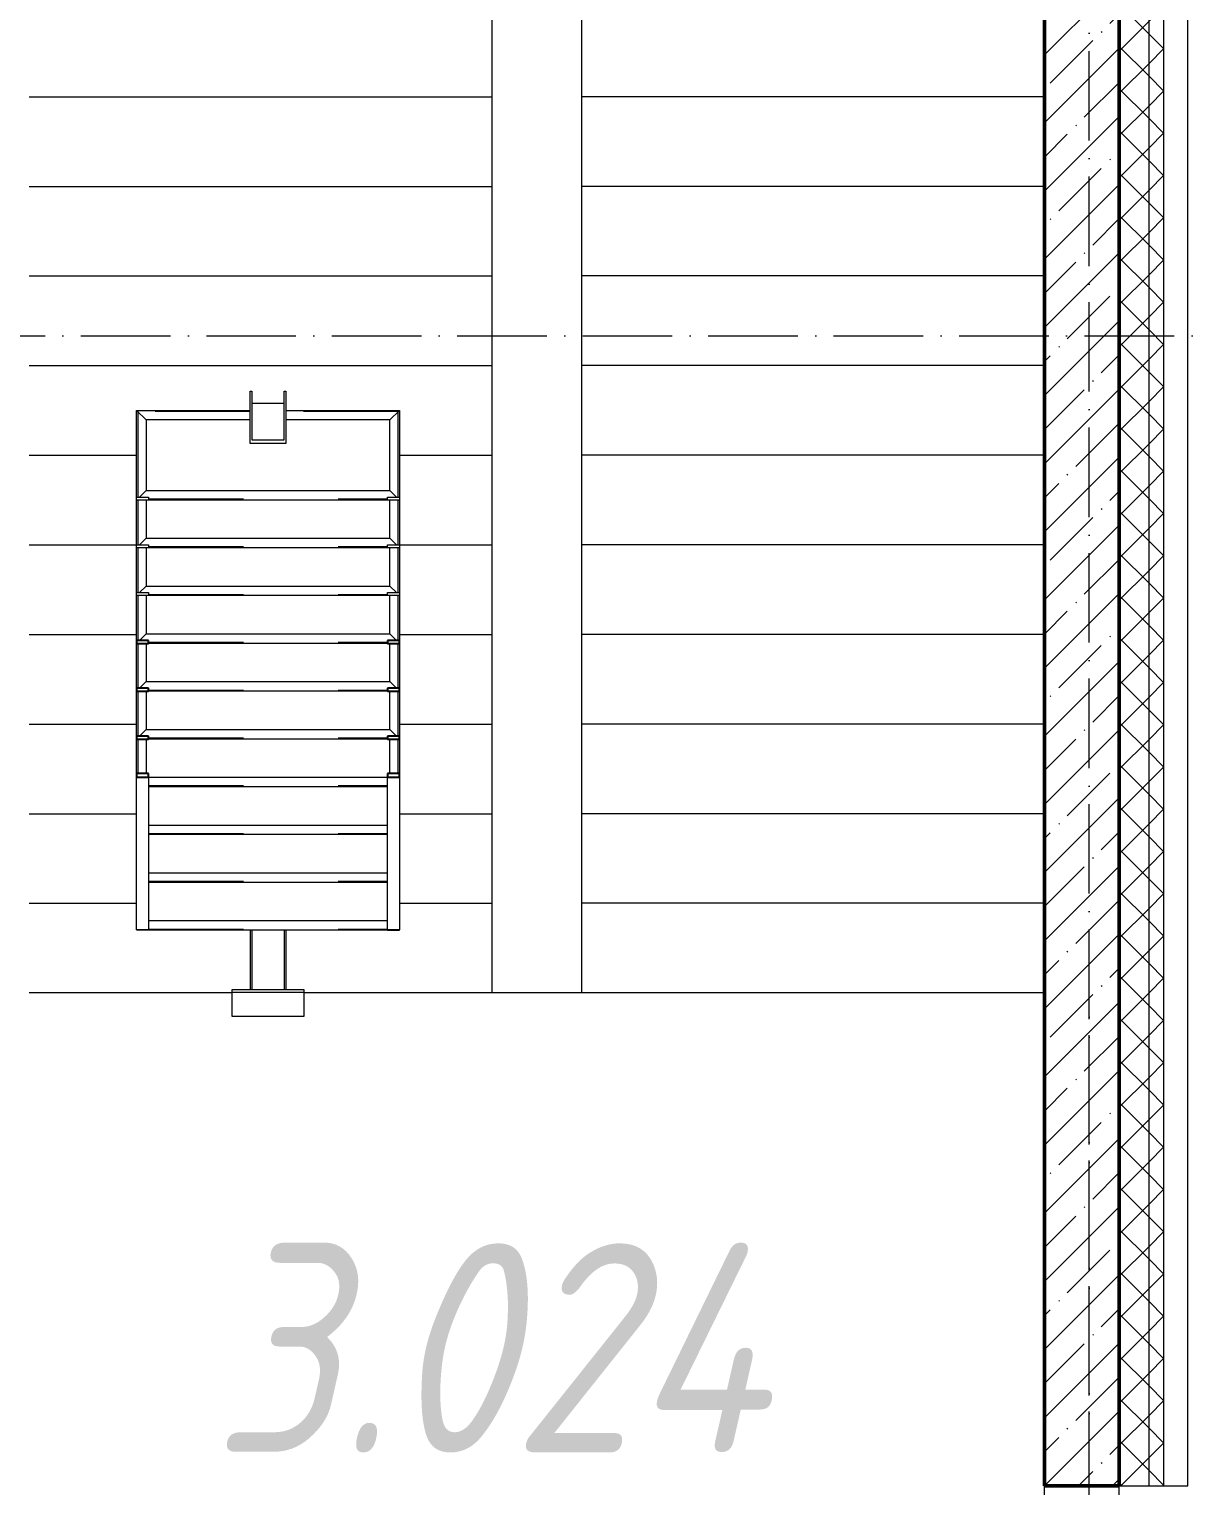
# Model space of a CAD drawing. Header units: millimetres. Extents: x -12989 to 629078, y -109036 to 555275.
# Drawn here: x 381371 to 385251, y -38782 to -33906 of the extents above; entities that cross this region are included whole.
import ezdxf

# ---------------------------------------------------------------- set-up
doc = ezdxf.new("R2010")
doc.units = ezdxf.units.MM
doc.linetypes.add('50_200_ШТРИХ_1Т_ш5_п1_п1_', pattern=[700, 500, -100, 0, -100])
doc.linetypes.add('Штрих', pattern=[635, 317.5, -317.5])
for name, color, linetype, lineweight in [('4 -стяжа', 7, 'Continuous', 30), ('A-FLOR-____-OTLN', 7, 'Continuous', 9), ('A-GENM-____-HDLN', 7, 'Штрих', 9), ('A-GENM-____-MCUT', 7, 'Continuous', 25), ('A-GENM-____-OTLN', 7, 'Continuous', 9), ('A-WALL-____-MCUT', 7, 'Continuous', 13), ('A-WALL-____-MCUT-1', 7, 'Continuous', 9), ('A-WALL-____-MCUT-2', 7, 'Continuous', 50), ('A-WALL-____-OTLN', 7, 'Continuous', 9), ('A-WALL-____-PATT-1', 7, 'Continuous', 9), ('S-GRID-____-OTLN-1', 7, '50_200_ШТРИХ_1Т_ш5_п1_п1_', 9), ('S-STRS-____-OTLN-1', 7, 'Continuous', 9), ('Марки помещений', 7, 'Continuous', 9)]:
    doc.layers.add(name, color=color, linetype=linetype, lineweight=lineweight)
doc.layers.get('4 -стяжа').off()
doc.styles.add('ISOCPEUR_I_2', font='isocpeui.ttf', dxfattribs={"width": 0.85, "height": 2.3})
pattern_1 = [(45, (283770.71, -86863.46), (-70.71068, 70.71068), []), (135, (283770.71, -86863.46), (-70.71068, -70.71068), [])]

# ---------------------------------------------------------------- blocks, each defined once
blk = doc.blocks.new('ОМ_Труба_ГОСТ 8639-82 - ОМ_Труба_ГОСТ 8639-82-26350154-АР1_План отверстий 3 этажа в осях 1-64_Ю-ЯЯ')
at = {"layer": 'A-GENM-____-OTLN'}
for p, q in [((9439.1, 57971), (9439.1, 58091)), ((9439.1, 58091), (9614.1, 58091)), ((9614.1, 58085), (9451.2, 58085)), ((9451.2, 58085), (9451.2, 57977)), ((9574, 58085), (9574, 57977)), ((9614.1, 58091), (9614.1, 58085)), ((9614.1, 57971), (9439.1, 57971)), ((9451.2, 57977), (9614.1, 57977)), ((9614.1, 57977), (9614.1, 57971))]:
    blk.add_line(p, q, dxfattribs=at)
blk = doc.blocks.new('ОМ_Уголок_ГОСТ 8509-93 - ОМ_Уголок_ГОСТ 8509-93-26349651-АР1_План отверстий 3 этажа в осях 1-64_Ю-ЯЯ')
at = {"layer": 'A-GENM-____-HDLN'}
for p, q in [((4, -4), (380, -4)), ((500, -4), (876, -4))]:
    blk.add_line(p, q, dxfattribs=at)
at = {"layer": 'A-GENM-____-OTLN'}
for p, q in [((380, 0), (0, 0)), ((32, -32), (0, 0)), ((32, -32), (380, -32)), ((880, 0), (500, 0)), ((500, -32), (848, -32)), ((880, 0), (848, -32))]:
    blk.add_line(p, q, dxfattribs=at)
blk = doc.blocks.new('ОМ_Уголок_ГОСТ 8509-93 - ОМ_Уголок_ГОСТ 8509-93-V149-АР1_План отверстий 3 этажа в осях 1-64_Ю-ЯЯ')
at = {"layer": 'A-GENM-____-HDLN'}
blk.add_line((40, -4), (840, -4), dxfattribs=at)
at = {"layer": 'A-GENM-____-OTLN'}
for p, q in [((32, -32), (10, -10)), ((32, -32), (848, -32)), ((840, 0), (40, 0)), ((870, -10), (848, -32))]:
    blk.add_line(p, q, dxfattribs=at)
blk = doc.blocks.new('ОМ_Уголок_ГОСТ 8509-93 - ОМ_Уголок_ГОСТ 8509-93-19082047-АР1_План отверстий 3 этажа в осях 1-64_Ю-ЯЯ')
at = {"layer": 'A-GENM-____-HDLN'}
blk.add_line((10, -4), (296, -4), dxfattribs=at)
at = {"layer": 'A-GENM-____-OTLN'}
for p, q in [((300, 0), (10, 0)), ((32, -32), (10, -10)), ((32, -32), (268, -32)), ((300, 0), (268, -32))]:
    blk.add_line(p, q, dxfattribs=at)
blk = doc.blocks.new('ОМ_Уголок_ГОСТ 8509-93 - ОМ_Уголок_ГОСТ 8509-93-V150-АР1_План отверстий 3 этажа в осях 1-64_Ю-ЯЯ')
at = {"layer": 'A-GENM-____-HDLN'}
blk.add_line((4, -4), (290, -4), dxfattribs=at)
at = {"layer": 'A-GENM-____-OTLN'}
for p, q in [((290, 0), (0, 0)), ((32, -32), (0, 0)), ((32, -32), (268, -32)), ((290, -10), (268, -32))]:
    blk.add_line(p, q, dxfattribs=at)
blk = doc.blocks.new('ОМ_Уголок_ГОСТ 8509-93 - ОМ_Уголок_ГОСТ 8509-93-V151-АР1_План отверстий 3 этажа в осях 1-64_Ю-ЯЯ')
at = {"layer": 'A-GENM-____-HDLN'}
blk.add_line((10, -4), (160, -4), dxfattribs=at)
at = {"layer": 'A-GENM-____-OTLN'}
for p, q in [((160, 0), (10, 0)), ((32, -32), (10, -10)), ((32, -32), (160, -32))]:
    blk.add_line(p, q, dxfattribs=at)
blk = doc.blocks.new('ОМ_Уголок_ГОСТ 8509-93 - ОМ_Уголок_ГОСТ 8509-93-V152-АР1_План отверстий 3 этажа в осях 1-64_Ю-ЯЯ')
at = {"layer": 'A-GENM-____-HDLN'}
blk.add_line((140, -4), (290, -4), dxfattribs=at)
at = {"layer": 'A-GENM-____-OTLN'}
for p, q in [((290, 0), (140, 0)), ((140, -32), (268, -32)), ((290, -10), (268, -32))]:
    blk.add_line(p, q, dxfattribs=at)
blk = doc.blocks.new('ОМ_Уголок_ГОСТ 8509-93 - ОМ_Уголок_ГОСТ 8509-93-V153-АР1_План отверстий 3 этажа в осях 1-64_Ю-ЯЯ')
at = {"layer": 'A-GENM-____-HDLN'}
blk.add_line((40, -4), (840, -4), dxfattribs=at)
at = {"layer": 'A-GENM-____-OTLN'}
for p, q in [((840, 0), (40, 0)), ((40, -32), (840, -32))]:
    blk.add_line(p, q, dxfattribs=at)
blk = doc.blocks.new('ОМ_Уголок_ГОСТ 8509-93 - ОМ_Уголок_ГОСТ 8509-93-V154-АР1_План отверстий 3 этажа в осях 1-64_Ю-ЯЯ')
at = {"layer": 'A-GENM-____-HDLN'}
blk.add_line((44.3, -4), (160, -4), dxfattribs=at)
at = {"layer": 'A-GENM-____-OTLN'}
for p, q in [((160, 0), (44.3, 0)), ((44.3, -32), (160, -32))]:
    blk.add_line(p, q, dxfattribs=at)
blk = doc.blocks.new('ОМ_Уголок_ГОСТ 8509-93 - ОМ_Уголок_ГОСТ 8509-93-V155-АР1_План отверстий 3 этажа в осях 1-64_Ю-ЯЯ')
at = {"layer": 'A-GENM-____-HDLN'}
blk.add_line((140, -4), (255.7, -4), dxfattribs=at)
at = {"layer": 'A-GENM-____-OTLN'}
for p, q in [((255.7, 0), (140, 0)), ((140, -32), (255.7, -32))]:
    blk.add_line(p, q, dxfattribs=at)
blk = doc.blocks.new('ОМ_Уголок_ГОСТ 8509-93 - ОМ_Уголок_ГОСТ 8509-93-V163-АР1_План отверстий 3 этажа в осях 1-64_Ю-ЯЯ')
at = {"layer": 'A-GENM-____-HDLN'}
blk.add_line((40, -4), (840, -4), dxfattribs=at)
at = {"layer": 'A-GENM-____-OTLN'}
for p, q in [((840, 0), (0, 0)), ((1.3, -1.3), (0, 0)), ((40, -32), (840, -32))]:
    blk.add_line(p, q, dxfattribs=at)
blk = doc.blocks.new('ОМ_Труба_ГОСТ 8639-82 - ОМ_Труба_ГОСТ 8639-82-26527904-АР1_План отверстий 3 этажа в осях 1-64_Ю-ЯЯ')
at = {"layer": 'A-GENM-____-HDLN'}
for p, q in [((7810, 58085), (7611.5, 58085)), ((7810, 57977), (7611.5, 57977))]:
    blk.add_line(p, q, dxfattribs=at)
at = {"layer": 'A-GENM-____-OTLN'}
for p, q in [((7810, 58091), (7611.5, 58091)), ((7810, 57971), (7611.5, 57971))]:
    blk.add_line(p, q, dxfattribs=at)
blk = doc.blocks.new('ОМ_Уголок_ГОСТ 8510-86 - ОМ_Уголок_ГОСТ 8510-86-19082066-АР1_План отверстий 3 этажа в осях 1-64_Ю-ЯЯ')
at = {"layer": 'A-GENM-____-OTLN'}
for p, q in [((0, 0), (0, -90)), ((240, 0), (0, 0)), ((0, -10), (240, -10)), ((240, -90), (240, 0)), ((0, -90), (240, -90))]:
    blk.add_line(p, q, dxfattribs=at)
blk = doc.blocks.new('ОМ_Полоса_Трапеция прямоугольная_Прокат_ГОСТ 103-2006 - ОМ_Полоса_Трапеция прямоугольная_Прокат_ГОСТ 103-2006-19082130-АР1_План отверстий 3 этажа в осях 1-64_Ю-ЯЯ')
at = {"layer": 'A-GENM-____-OTLN'}
for p, q in [((9250, 58471), (9260, 58471)), ((9250, 58431), (9250, 58471)), ((9260, 58471), (9260, 58431)), ((9260, 58431), (9250, 58431))]:
    blk.add_line(p, q, dxfattribs=at)
blk = doc.blocks.new('ОМ_Полоса_Трапеция прямоугольная_Прокат_ГОСТ 103-2006 - ОМ_Полоса_Трапеция прямоугольная_Прокат_ГОСТ 103-2006-V157-АР1_План отверстий 3 этажа в осях 1-64_Ю-ЯЯ')
at = {"layer": 'A-GENM-____-MCUT'}
for p, q in [((8780, 58471), (8770, 58471)), ((8770, 58471), (8770, 58431)), ((8780, 58431), (8780, 58471)), ((8770, 58431), (8780, 58431))]:
    blk.add_line(p, q, dxfattribs=at)
blk = doc.blocks.new('ОМ_Полоса_Трапеция прямоугольная_Прокат_ГОСТ 103-2006 - ОМ_Полоса_Трапеция прямоугольная_Прокат_ГОСТ 103-2006-V158-АР1_План отверстий 3 этажа в осях 1-64_Ю-ЯЯ')
at = {"layer": 'A-GENM-____-MCUT'}
for p, q in [((8620, 58471), (8610, 58471)), ((8610, 58471), (8610, 58431)), ((8620, 58431), (8620, 58471)), ((8610, 58431), (8620, 58431))]:
    blk.add_line(p, q, dxfattribs=at)
blk = doc.blocks.new('ОМ_Полоса_Трапеция прямоугольная_Прокат_ГОСТ 103-2006 - ОМ_Полоса_Трапеция прямоугольная_Прокат_ГОСТ 103-2006-V159-АР1_План отверстий 3 этажа в осях 1-64_Ю-ЯЯ')
at = {"layer": 'A-GENM-____-MCUT'}
for p, q in [((8460, 58471), (8450, 58471)), ((8450, 58471), (8450, 58431)), ((8460, 58431), (8460, 58471)), ((8450, 58431), (8460, 58431))]:
    blk.add_line(p, q, dxfattribs=at)
blk = doc.blocks.new('ОМ_Полоса_Прокат_ГОСТ 103-2006 - ОМ_Полоса_Прокат_ГОСТ 103-2006-20723456-АР1_План отверстий 3 этажа в осях 1-64_Ю-ЯЯ')
at = {"layer": 'A-GENM-____-MCUT'}
for p, q in [((8334.3, 58471), (8322.8, 58471)), ((8322.8, 58471), (8322.8, 58431)), ((8334.3, 58431), (8334.3, 58471)), ((8322.8, 58431), (8334.3, 58431))]:
    blk.add_line(p, q, dxfattribs=at)
at = {"layer": 'A-GENM-____-OTLN'}
for p, q in [((7811.3, 58431), (7811.3, 58471)), ((7811.3, 58471), (8322.8, 58471)), ((8322.8, 58431), (7811.3, 58431))]:
    blk.add_line(p, q, dxfattribs=at)
blk = doc.blocks.new('ОМ_Полоса_Трапеция прямоугольная_Прокат_ГОСТ 103-2006 - ОМ_Полоса_Трапеция прямоугольная_Прокат_ГОСТ 103-2006-19082170-АР1_План отверстий 3 этажа в осях 1-64_Ю-ЯЯ')
at = {"layer": 'A-GENM-____-OTLN'}
for p, q in [((9250, 57631), (9260, 57631)), ((9250, 57591), (9250, 57631)), ((9260, 57591), (9250, 57591)), ((9260, 57631), (9260, 57591))]:
    blk.add_line(p, q, dxfattribs=at)
blk = doc.blocks.new('ОМ_Полоса_Трапеция прямоугольная_Прокат_ГОСТ 103-2006 - ОМ_Полоса_Трапеция прямоугольная_Прокат_ГОСТ 103-2006-V160-АР1_План отверстий 3 этажа в осях 1-64_Ю-ЯЯ')
at = {"layer": 'A-GENM-____-MCUT'}
for p, q in [((8780, 57631), (8770, 57631)), ((8770, 57631), (8770, 57591)), ((8770, 57591), (8780, 57591)), ((8780, 57591), (8780, 57631))]:
    blk.add_line(p, q, dxfattribs=at)
blk = doc.blocks.new('ОМ_Полоса_Трапеция прямоугольная_Прокат_ГОСТ 103-2006 - ОМ_Полоса_Трапеция прямоугольная_Прокат_ГОСТ 103-2006-V161-АР1_План отверстий 3 этажа в осях 1-64_Ю-ЯЯ')
at = {"layer": 'A-GENM-____-MCUT'}
for p, q in [((8620, 57631), (8610, 57631)), ((8610, 57631), (8610, 57591)), ((8610, 57591), (8620, 57591)), ((8620, 57591), (8620, 57631))]:
    blk.add_line(p, q, dxfattribs=at)
blk = doc.blocks.new('ОМ_Полоса_Трапеция прямоугольная_Прокат_ГОСТ 103-2006 - ОМ_Полоса_Трапеция прямоугольная_Прокат_ГОСТ 103-2006-V162-АР1_План отверстий 3 этажа в осях 1-64_Ю-ЯЯ')
at = {"layer": 'A-GENM-____-MCUT'}
for p, q in [((8460, 57631), (8450, 57631)), ((8450, 57631), (8450, 57591)), ((8450, 57591), (8460, 57591)), ((8460, 57591), (8460, 57631))]:
    blk.add_line(p, q, dxfattribs=at)
blk = doc.blocks.new('ОМ_Полоса_Прокат_ГОСТ 103-2006 - ОМ_Полоса_Прокат_ГОСТ 103-2006-19082171-АР1_План отверстий 3 этажа в осях 1-64_Ю-ЯЯ')
at = {"layer": 'A-GENM-____-OTLN'}
for p, q in [((98800, 49942.4), (98800, 49941)), ((98800, 49941), (98840, 49941)), ((98840, 49941), (98840, 49942.4))]:
    blk.add_line(p, q, dxfattribs=at)
blk = doc.blocks.new('ОМ_Полоса_Прокат_ГОСТ 103-2006 - ОМ_Полоса_Прокат_ГОСТ 103-2006-20723498-АР1_План отверстий 3 этажа в осях 1-64_Ю-ЯЯ')
at = {"layer": 'A-GENM-____-MCUT'}
for p, q in [((8334.3, 57631), (8322.8, 57631)), ((8322.8, 57631), (8322.8, 57591)), ((8322.8, 57591), (8334.3, 57591)), ((8334.3, 57591), (8334.3, 57631))]:
    blk.add_line(p, q, dxfattribs=at)
at = {"layer": 'A-GENM-____-OTLN'}
for p, q in [((7811.3, 57591), (7811.3, 57631)), ((7811.3, 57631), (8322.8, 57631)), ((8322.8, 57591), (7811.3, 57591))]:
    blk.add_line(p, q, dxfattribs=at)
blk = doc.blocks.new('3эт')
at = {"layer": 'S-GRID-____-OTLN-1', "color": 251, "ltscale": 0.6, "true_color": 0x636466}
for p, q in [((384920.7, -46882.4), (384920.7, 4029.4)), ((352977.2, -34932.4), (387845.1, -34932.4)), ((384920.7, -91346.1), (384920.7, -36982.5))]:
    blk.add_line(p, q, dxfattribs=at)

msp = doc.modelspace()

# ---------------------------------------------------------------- hatches: boundary and pattern name
at = {"layer": 'A-WALL-____-PATT-1'}
h = msp.add_hatch(dxfattribs=at)
h.set_pattern_fill('FP_4', color=256, style=0, pattern_type=2)
h.set_pattern_definition(pattern_1)
h.paths.add_polyline_path([(385020.7074, -40067.4142), (385120.7074, -40067.4142), (385120.7074, -39782.4142), (385020.7074, -39782.4142)], flags=0)
h.paths.add_polyline_path([(385120.7074, -38782.4142), (385120.7074, -31082.4142), (385026.7074, -31082.4142), (385026.7074, -31157.4142), (385020.7074, -31157.4142), (385020.7074, -38782.4142)], flags=0)
h.paths.add_polyline_path([(385026.7074, -17382.4142), (385120.7074, -17382.4142), (385120.7074, -16132.4142), (385026.7074, -16132.4142), (385026.7074, -16207.4142), (385020.7074, -16207.4142), (385020.7074, -17307.4142), (385026.7074, -17307.4142), (385026.7074, -17376.4142)], flags=0)
h.paths.add_polyline_path([(385120.7074, -14332.4142), (385120.7074, -13132.4142), (385020.7074, -13132.4142), (385020.7074, -14257.4142), (385026.7074, -14257.4142), (385026.7074, -14332.4142)], flags=0)
h.paths.add_polyline_path([(385120.7074, -11332.4142), (385120.7074, -10132.4142), (385026.7074, -10132.4142), (385026.7074, -10207.4142), (385020.7074, -10207.4142), (385020.7074, -11257.4142), (385026.7074, -11257.4142), (385026.7074, -11332.4142)], flags=0)
h.paths.add_polyline_path([(385120.7074, -8332.4142), (385120.7074, -7132.4142), (385026.7074, -7132.4142), (385026.7074, -7207.4142), (385020.7074, -7207.4142), (385020.7074, -8257.4142), (385026.7074, -8257.4142), (385026.7074, -8332.4142)], flags=0)
h.paths.add_polyline_path([(385120.7074, -5332.4142), (385120.7074, -1182.4142), (385020.7074, -1182.4142), (385020.7074, -5332.4142)], flags=0)
h = msp.add_hatch(dxfattribs=at)
h.set_pattern_fill('FP_4', color=256, style=0, pattern_type=2)
h.set_pattern_definition(pattern_1)
h.paths.add_polyline_path([(385170.7074, -40067.4142), (385170.7074, -39782.4142), (385120.7074, -39782.4142), (385120.7074, -40067.4142)], flags=0)
h.paths.add_polyline_path([(385170.7074, -38782.4142), (385170.7074, -31082.4142), (385120.7074, -31082.4142), (385120.7074, -38782.4142)], flags=0)
h.paths.add_polyline_path([(385170.7074, -17382.4142), (385170.7074, -16132.4142), (385120.7074, -16132.4142), (385120.7074, -17382.4142)], flags=0)
h.paths.add_polyline_path([(385170.7074, -14332.4142), (385170.7074, -13132.4142), (385120.7074, -13132.4142), (385120.7074, -14332.4142)], flags=0)
h.paths.add_polyline_path([(385120.7074, -11332.4142), (385170.7074, -11332.4142), (385170.7074, -10132.4142), (385120.7074, -10132.4142), (385120.7074, -10266.182)], flags=0)
h.paths.add_polyline_path([(385170.7074, -8332.4142), (385170.7074, -7132.4142), (385120.7074, -7132.4142), (385120.7074, -8332.4142)], flags=0)
h.paths.add_polyline_path([(385120.7074, -5332.4142), (385170.7074, -5332.4142), (385170.7074, -1182.4142), (385120.7074, -1182.4142)], flags=0)
h = msp.add_hatch(dxfattribs=at)
h.set_pattern_fill('FP_12', color=256, style=0, pattern_type=2)
h.set_pattern_definition([(45, (283770.7, -86863.46), (-114.04925, 114.04925), []), (45, (283884.76, -86863.46), (-114.04925, 114.04925), [201.612, -40.322, 3.353, -36.97])])
h.paths.add_polyline_path([(385020.7074, -38782.4142), (385020.7074, -31682.4142), (384770.7074, -31682.4142), (384770.7074, -38782.4142)], flags=0)

# ---------------------------------------------------------------- linework, layer by layer
at = {"layer": 'A-FLOR-____-OTLN'}
for p, q in [((382050.7074, -37132.4142), (381370.7074, -37132.4142)), ((384770.7074, -37132.4142), (382290.7074, -37132.4142))]:
    msp.add_line(p, q, dxfattribs=at)
at = {"layer": 'A-WALL-____-MCUT'}
for p, q in [((385250.7074, -38782.4142), (385250.7074, -31082.4142)), ((385020.7074, -38782.4142), (385250.7074, -38782.4142))]:
    msp.add_line(p, q, dxfattribs=at)
at = {"layer": 'A-WALL-____-MCUT-1'}
for p, q in [((385120.7074, -38782.4142), (385120.7074, -31082.4142)), ((385170.7074, -38782.4142), (385170.7074, -31082.4142))]:
    msp.add_line(p, q, dxfattribs=at)
at = {"layer": 'A-WALL-____-MCUT-2'}
for p, q in [((384770.7074, -31682.4142), (384770.7074, -38782.4142)), ((385020.7074, -31682.4142), (385020.7074, -38782.4142)), ((384770.7074, -38782.4142), (385020.7074, -38782.4142))]:
    msp.add_line(p, q, dxfattribs=at)
at = {"layer": 'A-WALL-____-OTLN'}
for p, q in [((384770.7074, -39782.4142), (384770.7074, -38782.4142)), ((385020.7074, -39782.4142), (385020.7074, -38782.4142))]:
    msp.add_line(p, q, dxfattribs=at)
at = {"layer": 'S-STRS-____-OTLN-1'}
for p, q in [((382920.7074, -34132.4142), (382920.7074, -33832.4142)), ((383220.7074, -33832.4142), (383220.7074, -34132.4142)), ((381370.7074, -34132.4142), (382920.7074, -34132.4142)), ((381370.7074, -34132.4142), (382920.7074, -34132.4142)), ((382920.7074, -34432.4142), (382920.7074, -34132.4142)), ((383220.7074, -34132.4142), (383220.7074, -34432.4142)), ((384770.7074, -34132.4142), (383220.7074, -34132.4142)), ((384770.7074, -34132.4142), (383220.7074, -34132.4142)), ((381370.7074, -34432.4142), (382920.7074, -34432.4142)), ((381370.7074, -34432.4142), (382920.7074, -34432.4142)), ((382920.7074, -34732.4142), (382920.7074, -34432.4142)), ((383220.7074, -34432.4142), (383220.7074, -34732.4142)), ((384770.7074, -34432.4142), (383220.7074, -34432.4142)), ((384770.7074, -34432.4142), (383220.7074, -34432.4142)), ((381370.7074, -34732.4142), (382920.7074, -34732.4142)), ((381370.7074, -34732.4142), (382920.7074, -34732.4142)), ((382920.7074, -35032.4142), (382920.7074, -34732.4142)), ((383220.7074, -34732.4142), (383220.7074, -35032.4142)), ((384770.7074, -34732.4142), (383220.7074, -34732.4142)), ((384770.7074, -34732.4142), (383220.7074, -34732.4142)), ((381370.7074, -35032.4142), (382920.7074, -35032.4142)), ((381370.7074, -35032.4142), (382920.7074, -35032.4142)), ((382920.7074, -35332.4142), (382920.7074, -35032.4142)), ((383220.7074, -35032.4142), (383220.7074, -35332.4142)), ((384770.7074, -35032.4142), (383220.7074, -35032.4142)), ((384770.7074, -35032.4142), (383220.7074, -35032.4142)), ((381370.7074, -35332.4142), (381730.7074, -35332.4142)), ((381370.7074, -35332.4142), (381730.7074, -35332.4142)), ((382610.7074, -35332.4142), (382920.7074, -35332.4142)), ((382610.7074, -35332.4142), (382920.7074, -35332.4142)), ((382920.7074, -35632.4142), (382920.7074, -35332.4142)), ((383220.7074, -35332.4142), (383220.7074, -35632.4142)), ((384770.7074, -35332.4142), (383220.7074, -35332.4142)), ((384770.7074, -35332.4142), (383220.7074, -35332.4142)), ((381370.7074, -35632.4142), (381730.7074, -35632.4142)), ((381370.7074, -35632.4142), (381730.7074, -35632.4142)), ((382610.7074, -35632.4142), (382920.7074, -35632.4142)), ((382610.7074, -35632.4142), (382920.7074, -35632.4142)), ((382920.7074, -35932.4142), (382920.7074, -35632.4142)), ((383220.7074, -35632.4142), (383220.7074, -35932.4142)), ((384770.7074, -35632.4142), (383220.7074, -35632.4142)), ((384770.7074, -35632.4142), (383220.7074, -35632.4142)), ((381370.7074, -35932.4142), (381730.7074, -35932.4142)), ((381370.7074, -35932.4142), (381730.7074, -35932.4142)), ((382610.7074, -35932.4142), (382920.7074, -35932.4142)), ((382610.7074, -35932.4142), (382920.7074, -35932.4142)), ((382920.7074, -36232.4142), (382920.7074, -35932.4142)), ((383220.7074, -35932.4142), (383220.7074, -36232.4142)), ((384770.7074, -35932.4142), (383220.7074, -35932.4142)), ((384770.7074, -35932.4142), (383220.7074, -35932.4142)), ((381370.7074, -36232.4142), (381730.7074, -36232.4142)), ((381370.7074, -36232.4142), (381730.7074, -36232.4142)), ((382610.7074, -36232.4142), (382920.7074, -36232.4142)), ((382610.7074, -36232.4142), (382920.7074, -36232.4142)), ((382920.7074, -36532.4142), (382920.7074, -36232.4142)), ((383220.7074, -36232.4142), (383220.7074, -36532.4142)), ((384770.7074, -36232.4142), (383220.7074, -36232.4142)), ((384770.7074, -36232.4142), (383220.7074, -36232.4142)), ((381370.7074, -36532.4142), (381730.7074, -36532.4142)), ((381370.7074, -36532.4142), (381730.7074, -36532.4142)), ((382610.7074, -36532.4142), (382920.7074, -36532.4142)), ((382610.7074, -36532.4142), (382920.7074, -36532.4142)), ((382920.7074, -36832.4142), (382920.7074, -36532.4142)), ((383220.7074, -36532.4142), (383220.7074, -36832.4142)), ((384770.7074, -36532.4142), (383220.7074, -36532.4142)), ((384770.7074, -36532.4142), (383220.7074, -36532.4142)), ((381370.7074, -36832.4142), (381730.7074, -36832.4142)), ((381370.7074, -36832.4142), (381730.7074, -36832.4142)), ((382610.7074, -36832.4142), (382920.7074, -36832.4142)), ((382610.7074, -36832.4142), (382920.7074, -36832.4142)), ((382920.7074, -37132.4142), (382920.7074, -36832.4142)), ((383220.7074, -36832.4142), (383220.7074, -37132.4142)), ((384770.7074, -36832.4142), (383220.7074, -36832.4142)), ((384770.7074, -36832.4142), (383220.7074, -36832.4142)), ((384770.7074, -37132.4142), (383220.7074, -37132.4142))]:
    msp.add_line(p, q, dxfattribs=at)

# ---------------------------------------------------------------- block references
at = {"layer": '4 -стяжа'}
msp.add_blockref('3эт', (0, 0), dxfattribs=at)
at = {"layer": 'A-GENM-____-OTLN', "rotation": 89.99999999999987}
for name, p in [('ОМ_Труба_ГОСТ 8639-82 - ОМ_Труба_ГОСТ 8639-82-26350154-АР1_План отверстий 3 этажа в осях 1-64_Ю-ЯЯ', (440201.7494, -44732.4142)), ('ОМ_Полоса_Трапеция прямоугольная_Прокат_ГОСТ 103-2006 - ОМ_Полоса_Трапеция прямоугольная_Прокат_ГОСТ 103-2006-19082130-АР1_План отверстий 3 этажа в осях 1-64_Ю-ЯЯ', (440201.7494, -44732.4142)), ('ОМ_Полоса_Трапеция прямоугольная_Прокат_ГОСТ 103-2006 - ОМ_Полоса_Трапеция прямоугольная_Прокат_ГОСТ 103-2006-19082170-АР1_План отверстий 3 этажа в осях 1-64_Ю-ЯЯ', (440201.7494, -44732.4142)), ('ОМ_Полоса_Трапеция прямоугольная_Прокат_ГОСТ 103-2006 - ОМ_Полоса_Трапеция прямоугольная_Прокат_ГОСТ 103-2006-19082130-АР1_План отверстий 3 этажа в осях 1-64_Ю-ЯЯ', (440201.7494, -44892.4142)), ('ОМ_Полоса_Трапеция прямоугольная_Прокат_ГОСТ 103-2006 - ОМ_Полоса_Трапеция прямоугольная_Прокат_ГОСТ 103-2006-19082170-АР1_План отверстий 3 этажа в осях 1-64_Ю-ЯЯ', (440201.7494, -44892.4142)), ('ОМ_Полоса_Трапеция прямоугольная_Прокат_ГОСТ 103-2006 - ОМ_Полоса_Трапеция прямоугольная_Прокат_ГОСТ 103-2006-19082130-АР1_План отверстий 3 этажа в осях 1-64_Ю-ЯЯ', (440201.7494, -45052.4142)), ('ОМ_Полоса_Трапеция прямоугольная_Прокат_ГОСТ 103-2006 - ОМ_Полоса_Трапеция прямоугольная_Прокат_ГОСТ 103-2006-19082170-АР1_План отверстий 3 этажа в осях 1-64_Ю-ЯЯ', (440201.7494, -45052.4142)), ('ОМ_Полоса_Трапеция прямоугольная_Прокат_ГОСТ 103-2006 - ОМ_Полоса_Трапеция прямоугольная_Прокат_ГОСТ 103-2006-V157-АР1_План отверстий 3 этажа в осях 1-64_Ю-ЯЯ', (440201.7494, -44732.4142)), ('ОМ_Полоса_Трапеция прямоугольная_Прокат_ГОСТ 103-2006 - ОМ_Полоса_Трапеция прямоугольная_Прокат_ГОСТ 103-2006-V160-АР1_План отверстий 3 этажа в осях 1-64_Ю-ЯЯ', (440201.7494, -44732.4142)), ('ОМ_Полоса_Трапеция прямоугольная_Прокат_ГОСТ 103-2006 - ОМ_Полоса_Трапеция прямоугольная_Прокат_ГОСТ 103-2006-V158-АР1_План отверстий 3 этажа в осях 1-64_Ю-ЯЯ', (440201.7494, -44732.4142)), ('ОМ_Полоса_Трапеция прямоугольная_Прокат_ГОСТ 103-2006 - ОМ_Полоса_Трапеция прямоугольная_Прокат_ГОСТ 103-2006-V161-АР1_План отверстий 3 этажа в осях 1-64_Ю-ЯЯ', (440201.7494, -44732.4142)), ('ОМ_Полоса_Трапеция прямоугольная_Прокат_ГОСТ 103-2006 - ОМ_Полоса_Трапеция прямоугольная_Прокат_ГОСТ 103-2006-V159-АР1_План отверстий 3 этажа в осях 1-64_Ю-ЯЯ', (440201.7494, -44732.4142)), ('ОМ_Полоса_Трапеция прямоугольная_Прокат_ГОСТ 103-2006 - ОМ_Полоса_Трапеция прямоугольная_Прокат_ГОСТ 103-2006-V162-АР1_План отверстий 3 этажа в осях 1-64_Ю-ЯЯ', (440201.7494, -44732.4142)), ('ОМ_Полоса_Прокат_ГОСТ 103-2006 - ОМ_Полоса_Прокат_ГОСТ 103-2006-20723456-АР1_План отверстий 3 этажа в осях 1-64_Ю-ЯЯ', (440201.7494, -44732.4142)), ('ОМ_Полоса_Прокат_ГОСТ 103-2006 - ОМ_Полоса_Прокат_ГОСТ 103-2006-20723498-АР1_План отверстий 3 этажа в осях 1-64_Ю-ЯЯ', (440201.7494, -44732.4142)), ('ОМ_Труба_ГОСТ 8639-82 - ОМ_Труба_ГОСТ 8639-82-26527904-АР1_План отверстий 3 этажа в осях 1-64_Ю-ЯЯ', (440201.7494, -44732.4142))]:
    msp.add_blockref(name, p, dxfattribs=at)
at = {"layer": 'A-GENM-____-OTLN', "extrusion": (0, 0, -1)}
for name, p in [('ОМ_Уголок_ГОСТ 8509-93 - ОМ_Уголок_ГОСТ 8509-93-26349651-АР1_План отверстий 3 этажа в осях 1-64_Ю-ЯЯ', (-382610.7074, -35182.4142)), ('ОМ_Уголок_ГОСТ 8510-86 - ОМ_Уголок_ГОСТ 8510-86-19082066-АР1_План отверстий 3 этажа в осях 1-64_Ю-ЯЯ', (-382290.7074, -37120.9249))]:
    msp.add_blockref(name, p, dxfattribs=at)
for name, p, rotation in [('ОМ_Уголок_ГОСТ 8509-93 - ОМ_Уголок_ГОСТ 8509-93-V150-АР1_План отверстий 3 этажа в осях 1-64_Ю-ЯЯ', (-381730.7074, -35182.4142), 269.9999999999985), ('ОМ_Уголок_ГОСТ 8509-93 - ОМ_Уголок_ГОСТ 8509-93-19082047-АР1_План отверстий 3 этажа в осях 1-64_Ю-ЯЯ', (-382610.7074, -35482.4142), 89.99999999999869), ('ОМ_Уголок_ГОСТ 8509-93 - ОМ_Уголок_ГОСТ 8509-93-V152-АР1_План отверстий 3 этажа в осях 1-64_Ю-ЯЯ', (-381730.7074, -35342.4142), 269.9999999999985), ('ОМ_Уголок_ГОСТ 8509-93 - ОМ_Уголок_ГОСТ 8509-93-V149-АР1_План отверстий 3 этажа в осях 1-64_Ю-ЯЯ', (-381730.7074, -35482.4142), 180), ('ОМ_Уголок_ГОСТ 8509-93 - ОМ_Уголок_ГОСТ 8509-93-V151-АР1_План отверстий 3 этажа в осях 1-64_Ю-ЯЯ', (-382610.7074, -35642.4142), 89.99999999999869), ('ОМ_Уголок_ГОСТ 8509-93 - ОМ_Уголок_ГОСТ 8509-93-V152-АР1_План отверстий 3 этажа в осях 1-64_Ю-ЯЯ', (-381730.7074, -35502.4142), 269.9999999999985), ('ОМ_Уголок_ГОСТ 8509-93 - ОМ_Уголок_ГОСТ 8509-93-V149-АР1_План отверстий 3 этажа в осях 1-64_Ю-ЯЯ', (-381730.7074, -35642.4142), 180), ('ОМ_Уголок_ГОСТ 8509-93 - ОМ_Уголок_ГОСТ 8509-93-V151-АР1_План отверстий 3 этажа в осях 1-64_Ю-ЯЯ', (-382610.7074, -35802.4142), 89.99999999999869), ('ОМ_Уголок_ГОСТ 8509-93 - ОМ_Уголок_ГОСТ 8509-93-V149-АР1_План отверстий 3 этажа в осях 1-64_Ю-ЯЯ', (-381730.7074, -35802.4142), 180), ('ОМ_Уголок_ГОСТ 8509-93 - ОМ_Уголок_ГОСТ 8509-93-V152-АР1_План отверстий 3 этажа в осях 1-64_Ю-ЯЯ', (-381730.7074, -35662.4142), 269.9999999999985), ('ОМ_Уголок_ГОСТ 8509-93 - ОМ_Уголок_ГОСТ 8509-93-V151-АР1_План отверстий 3 этажа в осях 1-64_Ю-ЯЯ', (-382610.7074, -35962.4142), 89.99999999999869), ('ОМ_Уголок_ГОСТ 8509-93 - ОМ_Уголок_ГОСТ 8509-93-V149-АР1_План отверстий 3 этажа в осях 1-64_Ю-ЯЯ', (-381730.7074, -35962.4142), 180), ('ОМ_Уголок_ГОСТ 8509-93 - ОМ_Уголок_ГОСТ 8509-93-V152-АР1_План отверстий 3 этажа в осях 1-64_Ю-ЯЯ', (-381730.7074, -35822.4142), 269.9999999999985), ('ОМ_Уголок_ГОСТ 8509-93 - ОМ_Уголок_ГОСТ 8509-93-V151-АР1_План отверстий 3 этажа в осях 1-64_Ю-ЯЯ', (-382610.7074, -36122.4142), 89.99999999999869), ('ОМ_Уголок_ГОСТ 8509-93 - ОМ_Уголок_ГОСТ 8509-93-V152-АР1_План отверстий 3 этажа в осях 1-64_Ю-ЯЯ', (-381730.7074, -35982.4142), 269.9999999999985), ('ОМ_Уголок_ГОСТ 8509-93 - ОМ_Уголок_ГОСТ 8509-93-V149-АР1_План отверстий 3 этажа в осях 1-64_Ю-ЯЯ', (-381730.7074, -36122.4142), 180), ('ОМ_Уголок_ГОСТ 8509-93 - ОМ_Уголок_ГОСТ 8509-93-V151-АР1_План отверстий 3 этажа в осях 1-64_Ю-ЯЯ', (-382610.7074, -36282.4142), 89.99999999999869), ('ОМ_Уголок_ГОСТ 8509-93 - ОМ_Уголок_ГОСТ 8509-93-V149-АР1_План отверстий 3 этажа в осях 1-64_Ю-ЯЯ', (-381730.7074, -36282.4142), 180), ('ОМ_Уголок_ГОСТ 8509-93 - ОМ_Уголок_ГОСТ 8509-93-V155-АР1_План отверстий 3 этажа в осях 1-64_Ю-ЯЯ', (-381730.7074, -36142.4142), 269.9999999999985), ('ОМ_Уголок_ГОСТ 8509-93 - ОМ_Уголок_ГОСТ 8509-93-V154-АР1_План отверстий 3 этажа в осях 1-64_Ю-ЯЯ', (-382610.7074, -36442.4142), 89.99999999999869), ('ОМ_Уголок_ГОСТ 8509-93 - ОМ_Уголок_ГОСТ 8509-93-V153-АР1_План отверстий 3 этажа в осях 1-64_Ю-ЯЯ', (-381730.7074, -36442.4142), 180), ('ОМ_Уголок_ГОСТ 8509-93 - ОМ_Уголок_ГОСТ 8509-93-V153-АР1_План отверстий 3 этажа в осях 1-64_Ю-ЯЯ', (-381730.7074, -36602.4142), 180), ('ОМ_Уголок_ГОСТ 8509-93 - ОМ_Уголок_ГОСТ 8509-93-V153-АР1_План отверстий 3 этажа в осях 1-64_Ю-ЯЯ', (-381730.7074, -36762.4142), 180), ('ОМ_Уголок_ГОСТ 8509-93 - ОМ_Уголок_ГОСТ 8509-93-V163-АР1_План отверстий 3 этажа в осях 1-64_Ю-ЯЯ', (-381730.7074, -36922.4142), 180)]:
    msp.add_blockref(name, p, dxfattribs=dict(at, rotation=rotation))
at = {"layer": 'A-GENM-____-OTLN'}
msp.add_blockref('ОМ_Полоса_Прокат_ГОСТ 103-2006 - ОМ_Полоса_Прокат_ГОСТ 103-2006-19082171-АР1_План отверстий 3 этажа в осях 1-64_Ю-ЯЯ', (283770.7074, -86863.4561), dxfattribs=at)

# ---------------------------------------------------------------- texts
at = {"layer": 'Марки помещений', "insert": (381983.3139, -37970.5887), "char_height": 700, "width": 817.72125, "attachment_point": 1, "style": 'ISOCPEUR_I_2'}
msp.add_mtext('3.024', dxfattribs=at)

doc.saveas('drawing.dxf')
